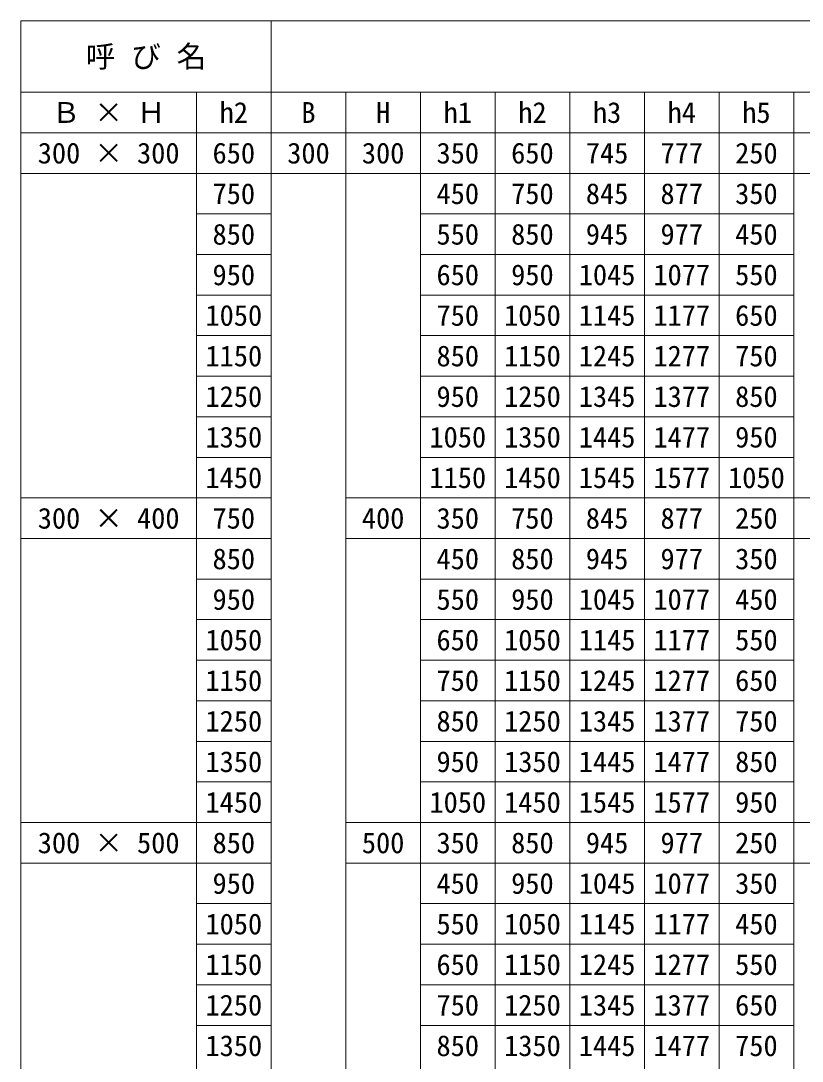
# Model space of a CAD drawing. Units: millimetres at full size; details may follow other scales. Extents: x -36174 to -11409, y 24892 to 47415.
# Drawn here: x -30047 to -28268, y 35368 to 37737 of the extents above; entities that cross this region are included whole.
import ezdxf
from ezdxf.enums import TextEntityAlignment as Align

# ---------------------------------------------------------------- set-up
doc = ezdxf.new("R2010")
doc.units = ezdxf.units.MM
doc.header["$LTSCALE"] = 30
doc.layers.add('DEFPOINTS_3', color=8, linetype='Continuous', lineweight=0)
doc.layers.add('寸法線', color=7, linetype='Continuous', lineweight=9)
doc.styles.add('ＭＳ ゴシック', font='')
doc.styles.add('ＭＳ Ｐゴシック', font='')
doc.styles.get('ＭＳ ゴシック').set_extended_font_data('MS Gothic')
doc.styles.get('ＭＳ Ｐゴシック').set_extended_font_data('MS PGothic')

msp = doc.modelspace()

# ---------------------------------------------------------------- linework, layer by layer
at = {"layer": 'DEFPOINTS_3'}
for p, q in [((-30047.27, 37389.64), (-29647.27, 37389.64)), ((-29477.27, 37389.64), (-29137.27, 37389.64)), ((-28287.27, 37389.64), (-25646.07, 37389.64)), ((-30047.27, 36558.04), (-29647.27, 36558.04)), ((-29307.27, 36558.04), (-29137.27, 36558.04)), ((-28287.27, 36558.04), (-25857.27, 36558.04)), ((-30047.27, 35818.84), (-29647.27, 35818.84)), ((-29307.27, 35818.84), (-29137.27, 35818.84)), ((-28287.27, 35818.84), (-25857.27, 35818.84))]:
    msp.add_line(p, q, dxfattribs=at)
at = {"layer": '寸法線', "lineweight": 13}
for p, q in [((-30047.27, 37737.07), (-25223.67, 37737.07)), ((-30047.27, 37737.07), (-30047.27, 37482.04)), ((-29477.27, 37737.07), (-29477.27, 37482.04)), ((-30047.27, 37574.44), (-25223.67, 37574.44)), ((-29647.27, 37574.44), (-29647.27, 37482.04)), ((-29307.27, 37574.44), (-29307.27, 37482.04)), ((-29137.27, 37574.44), (-29137.27, 37482.04)), ((-28967.27, 37574.44), (-28967.27, 37482.04)), ((-28797.27, 37574.44), (-28797.27, 37482.04)), ((-28627.27, 37574.44), (-28627.27, 37482.04)), ((-28457.27, 37574.44), (-28457.27, 37482.04)), ((-28287.27, 37574.44), (-28287.27, 37482.04)), ((-30047.27, 37482.04), (-25223.67, 37482.04)), ((-30047.27, 37482.04), (-30047.27, 37389.64)), ((-29647.27, 37482.04), (-29647.27, 37389.64)), ((-29477.27, 37482.04), (-29477.27, 37389.64)), ((-29307.27, 37482.04), (-29307.27, 37389.64)), ((-29137.27, 37482.04), (-29137.27, 37297.24)), ((-28967.27, 37482.04), (-28967.27, 36650.44)), ((-28797.27, 37482.04), (-28797.27, 36650.44)), ((-28627.27, 37482.04), (-28627.27, 33139.24)), ((-28457.27, 37482.04), (-28457.27, 33139.24)), ((-28287.27, 37482.04), (-28287.27, 33139.24)), ((-30047.27, 37389.64), (-30047.27, 36650.44)), ((-29647.27, 37389.64), (-29477.27, 37389.64)), ((-29647.27, 37389.64), (-29647.27, 36650.44)), ((-29477.27, 37389.64), (-29477.27, 33139.24)), ((-29307.27, 37389.64), (-29307.27, 33139.24)), ((-29137.27, 37389.64), (-28287.27, 37389.64)), ((-29647.27, 37297.24), (-29477.27, 37297.24)), ((-29137.27, 37297.24), (-28457.27, 37297.24)), ((-29137.27, 37297.24), (-29137.27, 36650.44)), ((-28457.27, 37297.24), (-28287.27, 37297.24)), ((-29647.27, 37204.84), (-29477.27, 37204.84)), ((-29137.27, 37204.84), (-28457.27, 37204.84)), ((-28457.27, 37204.84), (-28287.27, 37204.84)), ((-29647.27, 37112.44), (-29477.27, 37112.44)), ((-29137.27, 37112.44), (-28457.27, 37112.44)), ((-28457.27, 37112.44), (-28287.27, 37112.44)), ((-29647.27, 37020.04), (-29477.27, 37020.04)), ((-29137.27, 37020.04), (-28457.27, 37020.04)), ((-28457.27, 37020.04), (-28287.27, 37020.04)), ((-29647.27, 36927.64), (-29477.27, 36927.64)), ((-29137.27, 36927.64), (-28457.27, 36927.64)), ((-28457.27, 36927.64), (-28287.27, 36927.64)), ((-29647.27, 36835.24), (-29477.27, 36835.24)), ((-29137.27, 36835.24), (-28457.27, 36835.24)), ((-28457.27, 36835.24), (-28287.27, 36835.24)), ((-29647.27, 36742.84), (-29477.27, 36742.84)), ((-29137.27, 36742.84), (-28457.27, 36742.84)), ((-28457.27, 36742.84), (-28287.27, 36742.84)), ((-30047.27, 36650.44), (-29647.27, 36650.44)), ((-30047.27, 36650.44), (-30047.27, 36558.04)), ((-29647.27, 36650.44), (-29477.27, 36650.44)), ((-29647.27, 36650.44), (-29647.27, 36558.04)), ((-29307.27, 36650.44), (-25857.27, 36650.44)), ((-29137.27, 36650.44), (-29137.27, 36465.64)), ((-28967.27, 36650.44), (-28967.27, 33139.24)), ((-28797.27, 36650.44), (-28797.27, 33139.24)), ((-30047.27, 36558.04), (-30047.27, 35911.24)), ((-29647.27, 36558.04), (-29477.27, 36558.04)), ((-29647.27, 36558.04), (-29647.27, 35911.24)), ((-29137.27, 36558.04), (-28967.27, 36558.04)), ((-28967.27, 36558.04), (-28797.27, 36558.04)), ((-28797.27, 36558.04), (-28287.27, 36558.04)), ((-29647.27, 36465.64), (-29477.27, 36465.64)), ((-29137.27, 36465.64), (-28967.27, 36465.64)), ((-29137.27, 36465.64), (-29137.27, 35911.24)), ((-28967.27, 36465.64), (-28797.27, 36465.64)), ((-28797.27, 36465.64), (-28457.27, 36465.64)), ((-28457.27, 36465.64), (-28287.27, 36465.64)), ((-29647.27, 36373.24), (-29477.27, 36373.24)), ((-29137.27, 36373.24), (-28967.27, 36373.24)), ((-28967.27, 36373.24), (-28797.27, 36373.24)), ((-28797.27, 36373.24), (-28457.27, 36373.24)), ((-28457.27, 36373.24), (-28287.27, 36373.24)), ((-29647.27, 36280.84), (-29477.27, 36280.84)), ((-29137.27, 36280.84), (-28967.27, 36280.84)), ((-28967.27, 36280.84), (-28797.27, 36280.84)), ((-28797.27, 36280.84), (-28457.27, 36280.84)), ((-28457.27, 36280.84), (-28287.27, 36280.84)), ((-29647.27, 36188.44), (-29477.27, 36188.44)), ((-29137.27, 36188.44), (-28967.27, 36188.44)), ((-28967.27, 36188.44), (-28797.27, 36188.44)), ((-28797.27, 36188.44), (-28457.27, 36188.44)), ((-28457.27, 36188.44), (-28287.27, 36188.44)), ((-29647.27, 36096.04), (-29477.27, 36096.04)), ((-29137.27, 36096.04), (-28967.27, 36096.04)), ((-28967.27, 36096.04), (-28797.27, 36096.04)), ((-28797.27, 36096.04), (-28457.27, 36096.04)), ((-28457.27, 36096.04), (-28287.27, 36096.04)), ((-29647.27, 36003.64), (-29477.27, 36003.64)), ((-29137.27, 36003.64), (-28967.27, 36003.64)), ((-28967.27, 36003.64), (-28797.27, 36003.64)), ((-28797.27, 36003.64), (-28457.27, 36003.64)), ((-28457.27, 36003.64), (-28287.27, 36003.64)), ((-30047.27, 35911.24), (-29647.27, 35911.24)), ((-30047.27, 35911.24), (-30047.27, 35818.84)), ((-29647.27, 35911.24), (-29477.27, 35911.24)), ((-29647.27, 35911.24), (-29647.27, 35818.84)), ((-29307.27, 35911.24), (-28967.27, 35911.24)), ((-29137.27, 35911.24), (-29137.27, 35726.44)), ((-28967.27, 35911.24), (-28797.27, 35911.24)), ((-28797.27, 35911.24), (-25857.27, 35911.24)), ((-30047.27, 35818.84), (-30047.27, 35264.44)), ((-29647.27, 35818.84), (-29477.27, 35818.84)), ((-29647.27, 35818.84), (-29647.27, 35264.44)), ((-29137.27, 35818.84), (-28967.27, 35818.84)), ((-28967.27, 35818.84), (-28797.27, 35818.84)), ((-28797.27, 35818.84), (-28287.27, 35818.84)), ((-29647.27, 35726.44), (-29477.27, 35726.44)), ((-29137.27, 35726.44), (-28967.27, 35726.44)), ((-29137.27, 35726.44), (-29137.27, 35264.44)), ((-28967.27, 35726.44), (-28797.27, 35726.44)), ((-28797.27, 35726.44), (-28457.27, 35726.44)), ((-28457.27, 35726.44), (-28287.27, 35726.44)), ((-29647.27, 35634.04), (-29477.27, 35634.04)), ((-29137.27, 35634.04), (-28967.27, 35634.04)), ((-28967.27, 35634.04), (-28797.27, 35634.04)), ((-28797.27, 35634.04), (-28457.27, 35634.04)), ((-28457.27, 35634.04), (-28287.27, 35634.04)), ((-29647.27, 35541.64), (-29477.27, 35541.64)), ((-29137.27, 35541.64), (-28967.27, 35541.64)), ((-28967.27, 35541.64), (-28797.27, 35541.64)), ((-28797.27, 35541.64), (-28457.27, 35541.64)), ((-28457.27, 35541.64), (-28287.27, 35541.64)), ((-29647.27, 35449.24), (-29477.27, 35449.24)), ((-29137.27, 35449.24), (-28967.27, 35449.24)), ((-28967.27, 35449.24), (-28797.27, 35449.24)), ((-28797.27, 35449.24), (-28457.27, 35449.24)), ((-28457.27, 35449.24), (-28287.27, 35449.24))]:
    msp.add_line(p, q, dxfattribs=at)

# ---------------------------------------------------------------- texts
at = {"layer": '寸法線'}
for s, height, style, p in [('呼  び  名', 49.49, 'ＭＳ Ｐゴシック', (-29762.27, 37655.75)), ('Ｂ × Ｈ', 47.47, 'ＭＳ ゴシック', (-29847.27, 37528.24)), ('h2', 47.47, 'ＭＳ ゴシック', (-29562.27, 37528.24)), ('B', 47.47, 'ＭＳ ゴシック', (-29392.27, 37528.24)), ('H', 47.47, 'ＭＳ ゴシック', (-29222.27, 37528.24)), ('h1', 47.47, 'ＭＳ ゴシック', (-29052.27, 37528.24)), ('h2', 47.47, 'ＭＳ ゴシック', (-28882.27, 37528.24)), ('h3', 47.47, 'ＭＳ ゴシック', (-28712.27, 37528.24)), ('h4', 47.47, 'ＭＳ ゴシック', (-28542.27, 37528.24)), ('h5', 47.47, 'ＭＳ ゴシック', (-28372.27, 37528.24)), ('300 × 300', 47.47, 'ＭＳ ゴシック', (-29847.27, 37435.84)), ('650', 47.47, 'ＭＳ ゴシック', (-29562.27, 37435.84)), ('300', 47.47, 'ＭＳ ゴシック', (-29392.27, 37435.84)), ('300', 47.47, 'ＭＳ ゴシック', (-29222.27, 37435.84)), ('350', 47.47, 'ＭＳ ゴシック', (-29052.27, 37435.84)), ('650', 47.47, 'ＭＳ ゴシック', (-28882.27, 37435.84)), ('745', 47.47, 'ＭＳ ゴシック', (-28712.27, 37435.84)), ('777', 47.47, 'ＭＳ ゴシック', (-28542.27, 37435.84)), ('250', 47.47, 'ＭＳ ゴシック', (-28372.27, 37435.84)), ('750', 47.47, 'ＭＳ ゴシック', (-29562.27, 37343.44)), ('450', 47.47, 'ＭＳ ゴシック', (-29052.27, 37343.44)), ('750', 47.47, 'ＭＳ ゴシック', (-28882.27, 37343.44)), ('845', 47.47, 'ＭＳ ゴシック', (-28712.27, 37343.44)), ('877', 47.47, 'ＭＳ ゴシック', (-28542.27, 37343.44)), ('350', 47.47, 'ＭＳ ゴシック', (-28372.27, 37343.44)), ('850', 47.47, 'ＭＳ ゴシック', (-29562.27, 37251.04)), ('550', 47.47, 'ＭＳ ゴシック', (-29052.27, 37251.04)), ('850', 47.47, 'ＭＳ ゴシック', (-28882.27, 37251.04)), ('945', 47.47, 'ＭＳ ゴシック', (-28712.27, 37251.04)), ('977', 47.47, 'ＭＳ ゴシック', (-28542.27, 37251.04)), ('450', 47.47, 'ＭＳ ゴシック', (-28372.27, 37251.04)), ('950', 47.47, 'ＭＳ ゴシック', (-29562.27, 37158.64)), ('650', 47.47, 'ＭＳ ゴシック', (-29052.27, 37158.64)), ('950', 47.47, 'ＭＳ ゴシック', (-28882.27, 37158.64)), ('1045', 47.47, 'ＭＳ ゴシック', (-28712.27, 37158.64)), ('1077', 47.47, 'ＭＳ ゴシック', (-28542.27, 37158.64)), ('550', 47.47, 'ＭＳ ゴシック', (-28372.27, 37158.64)), ('1050', 47.47, 'ＭＳ ゴシック', (-29562.27, 37066.24)), ('750', 47.47, 'ＭＳ ゴシック', (-29052.27, 37066.24)), ('1050', 47.47, 'ＭＳ ゴシック', (-28882.27, 37066.24)), ('1145', 47.47, 'ＭＳ ゴシック', (-28712.27, 37066.24)), ('1177', 47.47, 'ＭＳ ゴシック', (-28542.27, 37066.24)), ('650', 47.47, 'ＭＳ ゴシック', (-28372.27, 37066.24)), ('1150', 47.47, 'ＭＳ ゴシック', (-29562.27, 36973.84)), ('850', 47.47, 'ＭＳ ゴシック', (-29052.27, 36973.84)), ('1150', 47.47, 'ＭＳ ゴシック', (-28882.27, 36973.84)), ('1245', 47.47, 'ＭＳ ゴシック', (-28712.27, 36973.84)), ('1277', 47.47, 'ＭＳ ゴシック', (-28542.27, 36973.84)), ('750', 47.47, 'ＭＳ ゴシック', (-28372.27, 36973.84)), ('1250', 47.47, 'ＭＳ ゴシック', (-29562.27, 36881.44)), ('950', 47.47, 'ＭＳ ゴシック', (-29052.27, 36881.44)), ('1250', 47.47, 'ＭＳ ゴシック', (-28882.27, 36881.44)), ('1345', 47.47, 'ＭＳ ゴシック', (-28712.27, 36881.44)), ('1377', 47.47, 'ＭＳ ゴシック', (-28542.27, 36881.44)), ('850', 47.47, 'ＭＳ ゴシック', (-28372.27, 36881.44)), ('1350', 47.47, 'ＭＳ ゴシック', (-29562.27, 36789.04)), ('1050', 47.47, 'ＭＳ ゴシック', (-29052.27, 36789.04)), ('1350', 47.47, 'ＭＳ ゴシック', (-28882.27, 36789.04)), ('1445', 47.47, 'ＭＳ ゴシック', (-28712.27, 36789.04)), ('1477', 47.47, 'ＭＳ ゴシック', (-28542.27, 36789.04)), ('950', 47.47, 'ＭＳ ゴシック', (-28372.27, 36789.04)), ('1450', 47.47, 'ＭＳ ゴシック', (-29562.27, 36696.64)), ('1150', 47.47, 'ＭＳ ゴシック', (-29052.27, 36696.64)), ('1450', 47.47, 'ＭＳ ゴシック', (-28882.27, 36696.64)), ('1545', 47.47, 'ＭＳ ゴシック', (-28712.27, 36696.64)), ('1577', 47.47, 'ＭＳ ゴシック', (-28542.27, 36696.64)), ('1050', 47.47, 'ＭＳ ゴシック', (-28372.27, 36696.64)), ('300 × 400', 47.47, 'ＭＳ ゴシック', (-29847.27, 36604.24)), ('750', 47.47, 'ＭＳ ゴシック', (-29562.27, 36604.24)), ('400', 47.47, 'ＭＳ ゴシック', (-29222.27, 36604.24)), ('350', 47.47, 'ＭＳ ゴシック', (-29052.27, 36604.24)), ('750', 47.47, 'ＭＳ ゴシック', (-28882.27, 36604.24)), ('845', 47.47, 'ＭＳ ゴシック', (-28712.27, 36604.24)), ('877', 47.47, 'ＭＳ ゴシック', (-28542.27, 36604.24)), ('250', 47.47, 'ＭＳ ゴシック', (-28372.27, 36604.24)), ('850', 47.47, 'ＭＳ ゴシック', (-29562.27, 36511.84)), ('450', 47.47, 'ＭＳ ゴシック', (-29052.27, 36511.84)), ('850', 47.47, 'ＭＳ ゴシック', (-28882.27, 36511.84)), ('945', 47.47, 'ＭＳ ゴシック', (-28712.27, 36511.84)), ('977', 47.47, 'ＭＳ ゴシック', (-28542.27, 36511.84)), ('350', 47.47, 'ＭＳ ゴシック', (-28372.27, 36511.84)), ('950', 47.47, 'ＭＳ ゴシック', (-29562.27, 36419.44)), ('550', 47.47, 'ＭＳ ゴシック', (-29052.27, 36419.44)), ('950', 47.47, 'ＭＳ ゴシック', (-28882.27, 36419.44)), ('1045', 47.47, 'ＭＳ ゴシック', (-28712.27, 36419.44)), ('1077', 47.47, 'ＭＳ ゴシック', (-28542.27, 36419.44)), ('450', 47.47, 'ＭＳ ゴシック', (-28372.27, 36419.44)), ('1050', 47.47, 'ＭＳ ゴシック', (-29562.27, 36327.04)), ('650', 47.47, 'ＭＳ ゴシック', (-29052.27, 36327.04)), ('1050', 47.47, 'ＭＳ ゴシック', (-28882.27, 36327.04)), ('1145', 47.47, 'ＭＳ ゴシック', (-28712.27, 36327.04)), ('1177', 47.47, 'ＭＳ ゴシック', (-28542.27, 36327.04)), ('550', 47.47, 'ＭＳ ゴシック', (-28372.27, 36327.04)), ('1150', 47.47, 'ＭＳ ゴシック', (-29562.27, 36234.64)), ('750', 47.47, 'ＭＳ ゴシック', (-29052.27, 36234.64)), ('1150', 47.47, 'ＭＳ ゴシック', (-28882.27, 36234.64)), ('1245', 47.47, 'ＭＳ ゴシック', (-28712.27, 36234.64)), ('1277', 47.47, 'ＭＳ ゴシック', (-28542.27, 36234.64)), ('650', 47.47, 'ＭＳ ゴシック', (-28372.27, 36234.64)), ('1250', 47.47, 'ＭＳ ゴシック', (-29562.27, 36142.24)), ('850', 47.47, 'ＭＳ ゴシック', (-29052.27, 36142.24)), ('1250', 47.47, 'ＭＳ ゴシック', (-28882.27, 36142.24)), ('1345', 47.47, 'ＭＳ ゴシック', (-28712.27, 36142.24)), ('1377', 47.47, 'ＭＳ ゴシック', (-28542.27, 36142.24)), ('750', 47.47, 'ＭＳ ゴシック', (-28372.27, 36142.24)), ('1350', 47.47, 'ＭＳ ゴシック', (-29562.27, 36049.84)), ('950', 47.47, 'ＭＳ ゴシック', (-29052.27, 36049.84)), ('1350', 47.47, 'ＭＳ ゴシック', (-28882.27, 36049.84)), ('1445', 47.47, 'ＭＳ ゴシック', (-28712.27, 36049.84)), ('1477', 47.47, 'ＭＳ ゴシック', (-28542.27, 36049.84)), ('850', 47.47, 'ＭＳ ゴシック', (-28372.27, 36049.84)), ('1450', 47.47, 'ＭＳ ゴシック', (-29562.27, 35957.44)), ('1050', 47.47, 'ＭＳ ゴシック', (-29052.27, 35957.44)), ('1450', 47.47, 'ＭＳ ゴシック', (-28882.27, 35957.44)), ('1545', 47.47, 'ＭＳ ゴシック', (-28712.27, 35957.44)), ('1577', 47.47, 'ＭＳ ゴシック', (-28542.27, 35957.44)), ('950', 47.47, 'ＭＳ ゴシック', (-28372.27, 35957.44)), ('300 × 500', 47.47, 'ＭＳ ゴシック', (-29847.27, 35865.04)), ('850', 47.47, 'ＭＳ ゴシック', (-29562.27, 35865.04)), ('500', 47.47, 'ＭＳ ゴシック', (-29222.27, 35865.04)), ('350', 47.47, 'ＭＳ ゴシック', (-29052.27, 35865.04)), ('850', 47.47, 'ＭＳ ゴシック', (-28882.27, 35865.04)), ('945', 47.47, 'ＭＳ ゴシック', (-28712.27, 35865.04)), ('977', 47.47, 'ＭＳ ゴシック', (-28542.27, 35865.04)), ('250', 47.47, 'ＭＳ ゴシック', (-28372.27, 35865.04)), ('950', 47.47, 'ＭＳ ゴシック', (-29562.27, 35772.64)), ('450', 47.47, 'ＭＳ ゴシック', (-29052.27, 35772.64)), ('950', 47.47, 'ＭＳ ゴシック', (-28882.27, 35772.64)), ('1045', 47.47, 'ＭＳ ゴシック', (-28712.27, 35772.64)), ('1077', 47.47, 'ＭＳ ゴシック', (-28542.27, 35772.64)), ('350', 47.47, 'ＭＳ ゴシック', (-28372.27, 35772.64)), ('1050', 47.47, 'ＭＳ ゴシック', (-29562.27, 35680.24)), ('550', 47.47, 'ＭＳ ゴシック', (-29052.27, 35680.24)), ('1050', 47.47, 'ＭＳ ゴシック', (-28882.27, 35680.24)), ('1145', 47.47, 'ＭＳ ゴシック', (-28712.27, 35680.24)), ('1177', 47.47, 'ＭＳ ゴシック', (-28542.27, 35680.24)), ('450', 47.47, 'ＭＳ ゴシック', (-28372.27, 35680.24)), ('1150', 47.47, 'ＭＳ ゴシック', (-29562.27, 35587.84)), ('650', 47.47, 'ＭＳ ゴシック', (-29052.27, 35587.84)), ('1150', 47.47, 'ＭＳ ゴシック', (-28882.27, 35587.84)), ('1245', 47.47, 'ＭＳ ゴシック', (-28712.27, 35587.84)), ('1277', 47.47, 'ＭＳ ゴシック', (-28542.27, 35587.84)), ('550', 47.47, 'ＭＳ ゴシック', (-28372.27, 35587.84)), ('1250', 47.47, 'ＭＳ ゴシック', (-29562.27, 35495.44)), ('750', 47.47, 'ＭＳ ゴシック', (-29052.27, 35495.44)), ('1250', 47.47, 'ＭＳ ゴシック', (-28882.27, 35495.44)), ('1345', 47.47, 'ＭＳ ゴシック', (-28712.27, 35495.44)), ('1377', 47.47, 'ＭＳ ゴシック', (-28542.27, 35495.44)), ('650', 47.47, 'ＭＳ ゴシック', (-28372.27, 35495.44)), ('1350', 47.47, 'ＭＳ ゴシック', (-29562.27, 35403.04)), ('850', 47.47, 'ＭＳ ゴシック', (-29052.27, 35403.04)), ('1350', 47.47, 'ＭＳ ゴシック', (-28882.27, 35403.04)), ('1445', 47.47, 'ＭＳ ゴシック', (-28712.27, 35403.04)), ('1477', 47.47, 'ＭＳ ゴシック', (-28542.27, 35403.04)), ('750', 47.47, 'ＭＳ ゴシック', (-28372.27, 35403.04))]:
    msp.add_text(s, height=height, dxfattribs=dict(at, style=style)).set_placement(p, align=Align.MIDDLE_CENTER)

doc.saveas('drawing.dxf')
